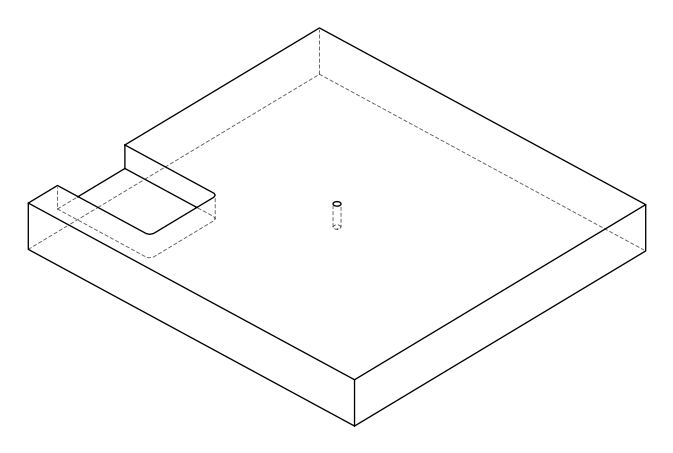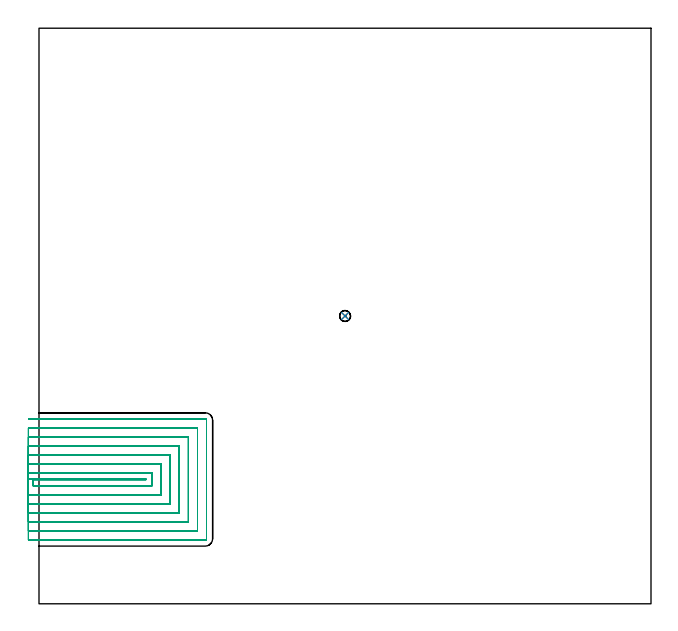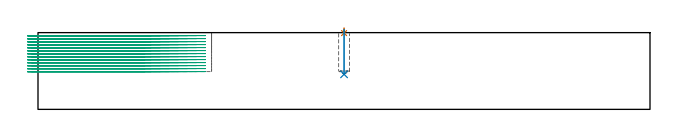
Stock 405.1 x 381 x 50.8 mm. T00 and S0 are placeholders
(PLAN: 3 operations, 2 tool changes, 63.5 min)
(1 SPOT_DRILL | STEP1POCKET | NXT0321_9005460120000 | 0.03 min | 0 mm3)
(2 DRILL_BLIND_HOLE_INTO_CENTER | STEP1POCKET | UGT0301_192 | 0.12 min | 1055 mm3)
(3 MILL_SLOT | SLOT_PARTIAL_RECTANGULAR | NXT0201_009 | Follow Part, ap 2, ae 75% | 63.33 min | 261251 mm3)
(TOOL NXT0321_9005460120000 | NC Spot Drill, 142deg, 12mm, Carbide, Uncoated | D12 PA142 FL30 Z2)
(TOOL UGT0301_192 | Twist Drill 7.2 mm | D7.2 PA118 FL66 Z2)
(TOOL NXT0201_009 | ENDMILL 8mm [2P460-0800-NA 1630] | D8 FL26 Z6)
(OP 1 SPOT_DRILL)
G17 G21 G94 G90
T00 M6
G54
G17 G0 G90 X202.6 Y190.5 S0 M3
G43 Z60.8 H0
G94 G81 G98 Z50.49 F250. R53.8
G80
M5
M2
(OP 2 DRILL_BLIND_HOLE_INTO_CENTER)
G17 G21 G94 G90
T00 M6
G54
G17 G0 G90 X202.6 Y190.5 S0 M3
G43 Z60.8 H0
G94 G81 G98 Z23.2 F250. R52.8
G80
M5
M2
(OP 3 MILL_SLOT)
G17 G21 G94 G90
T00 M6
G54
G17 G0 G90 X-7. Y82.4 S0 M3
G43 Z60.8 H1
Z48.815
G94 G1 X-4. F250.
X70.9 F500.
Y82.2
X-4.
Y78.2
X74.9
Y86.4
X-4.
X-7. F250.
Y72.2
X-4.
X80.9 F500.
Y92.4
X-4.
X-7. F250.
Y66.2
X-4.
X86.9 F500.
Y98.4
X-4.
X-7. F250.
Y60.2
X-4.
X92.9 F500.
Y104.4
X-4.
X-7. F250.
Y54.2
X-4.
X98.9 F500.
Y110.4
X-4.
X-7. F250.
Y48.2
X-4.
X104.9 F500.
Y116.4
X-4.
X-7. F250.
Y42.2
X-4.
X110.1 F500.
G3 X110.9 Y43. R0.8
G1 Y121.6
G3 X110.1 Y122.4 R0.8
G1 X-4.
X-7. F250.
G0 Y82.4 Z46.831
G1 X-4.
X70.9 F500.
Y82.2
X-4.
Y78.2
X74.9
Y86.4
X-4.
X-7. F250.
Y72.2
X-4.
X80.9 F500.
Y92.4
X-4.
X-7. F250.
Y66.2
X-4.
X86.9 F500.
Y98.4
X-4.
X-7. F250.
Y60.2
X-4.
X92.9 F500.
Y104.4
X-4.
X-7. F250.
Y54.2
X-4.
X98.9 F500.
Y110.4
X-4.
X-7. F250.
Y48.2
X-4.
X104.9 F500.
Y116.4
X-4.
X-7. F250.
Y42.2
X-4.
X110.1 F500.
G3 X110.9 Y43. R0.8
G1 Y121.6
G3 X110.1 Y122.4 R0.8
G1 X-4.
X-7. F250.
G0 Y82.4 Z44.846
G1 X-4.
X70.9 F500.
Y82.2
X-4.
Y78.2
X74.9
Y86.4
X-4.
X-7. F250.
Y72.2
X-4.
X80.9 F500.
Y92.4
X-4.
X-7. F250.
Y66.2
X-4.
X86.9 F500.
Y98.4
X-4.
X-7. F250.
Y60.2
X-4.
X92.9 F500.
Y104.4
X-4.
X-7. F250.
Y54.2
X-4.
X98.9 F500.
Y110.4
X-4.
X-7. F250.
Y48.2
X-4.
X104.9 F500.
Y116.4
X-4.
X-7. F250.
Y42.2
X-4.
X110.1 F500.
G3 X110.9 Y43. R0.8
G1 Y121.6
G3 X110.1 Y122.4 R0.8
G1 X-4.
X-7. F250.
G0 Y82.4 Z42.861
G1 X-4.
X70.9 F500.
Y82.2
X-4.
Y78.2
X74.9
Y86.4
X-4.
X-7. F250.
Y72.2
X-4.
X80.9 F500.
Y92.4
X-4.
X-7. F250.
Y66.2
X-4.
X86.9 F500.
Y98.4
X-4.
X-7. F250.
Y60.2
X-4.
X92.9 F500.
Y104.4
X-4.
X-7. F250.
Y54.2
X-4.
X98.9 F500.
Y110.4
X-4.
X-7. F250.
Y48.2
X-4.
X104.9 F500.
Y116.4
X-4.
X-7. F250.
Y42.2
X-4.
X110.1 F500.
G3 X110.9 Y43. R0.8
G1 Y121.6
G3 X110.1 Y122.4 R0.8
G1 X-4.
X-7. F250.
G0 Y82.4 Z40.877
G1 X-4.
X70.9 F500.
Y82.2
X-4.
Y78.2
X74.9
Y86.4
X-4.
X-7. F250.
Y72.2
X-4.
X80.9 F500.
Y92.4
X-4.
X-7. F250.
Y66.2
X-4.
X86.9 F500.
Y98.4
X-4.
X-7. F250.
Y60.2
X-4.
X92.9 F500.
Y104.4
X-4.
X-7. F250.
Y54.2
X-4.
X98.9 F500.
Y110.4
X-4.
X-7. F250.
Y48.2
X-4.
X104.9 F500.
Y116.4
X-4.
X-7. F250.
Y42.2
X-4.
X110.1 F500.
G3 X110.9 Y43. R0.8
G1 Y121.6
G3 X110.1 Y122.4 R0.8
G1 X-4.
X-7. F250.
G0 Y82.4 Z38.892
G1 X-4.
X70.9 F500.
Y82.2
X-4.
Y78.2
X74.9
Y86.4
X-4.
X-7. F250.
Y72.2
X-4.
X80.9 F500.
Y92.4
X-4.
X-7. F250.
Y66.2
X-4.
X86.9 F500.
Y98.4
X-4.
X-7. F250.
Y60.2
X-4.
X92.9 F500.
Y104.4
X-4.
X-7. F250.
Y54.2
X-4.
X98.9 F500.
Y110.4
X-4.
X-7. F250.
Y48.2
X-4.
X104.9 F500.
Y116.4
X-4.
X-7. F250.
Y42.2
X-4.
X110.1 F500.
G3 X110.9 Y43. R0.8
G1 Y121.6
G3 X110.1 Y122.4 R0.8
G1 X-4.
X-7. F250.
G0 Y82.4 Z36.908
G1 X-4.
X70.9 F500.
Y82.2
X-4.
Y78.2
X74.9
Y86.4
X-4.
X-7. F250.
Y72.2
X-4.
X80.9 F500.
Y92.4
X-4.
X-7. F250.
Y66.2
X-4.
X86.9 F500.
Y98.4
X-4.
X-7. F250.
Y60.2
X-4.
X92.9 F500.
Y104.4
X-4.
X-7. F250.
Y54.2
X-4.
X98.9 F500.
Y110.4
X-4.
X-7. F250.
Y48.2
X-4.
X104.9 F500.
Y116.4
X-4.
X-7. F250.
Y42.2
X-4.
X110.1 F500.
G3 X110.9 Y43. R0.8
G1 Y121.6
G3 X110.1 Y122.4 R0.8
G1 X-4.
X-7. F250.
G0 Y82.4 Z34.923
G1 X-4.
X70.9 F500.
Y82.2
X-4.
Y78.2
X74.9
Y86.4
X-4.
X-7. F250.
Y72.2
X-4.
X80.9 F500.
Y92.4
X-4.
X-7. F250.
Y66.2
X-4.
X86.9 F500.
Y98.4
X-4.
X-7. F250.
Y60.2
X-4.
X92.9 F500.
Y104.4
X-4.
X-7. F250.
Y54.2
X-4.
X98.9 F500.
Y110.4
X-4.
X-7. F250.
Y48.2
X-4.
X104.9 F500.
Y116.4
X-4.
X-7. F250.
Y42.2
X-4.
X110.1 F500.
G3 X110.9 Y43. R0.8
G1 Y121.6
G3 X110.1 Y122.4 R0.8
G1 X-4.
X-7. F250.
G0 Y82.4 Z32.938
G1 X-4.
X70.9 F500.
Y82.2
X-4.
Y78.2
X74.9
Y86.4
X-4.
X-7. F250.
Y72.2
X-4.
X80.9 F500.
Y92.4
X-4.
X-7. F250.
Y66.2
X-4.
X86.9 F500.
Y98.4
X-4.
X-7. F250.
Y60.2
X-4.
X92.9 F500.
Y104.4
X-4.
X-7. F250.
Y54.2
X-4.
X98.9 F500.
Y110.4
X-4.
X-7. F250.
Y48.2
X-4.
X104.9 F500.
Y116.4
X-4.
X-7. F250.
Y42.2
X-4.
X110.1 F500.
G3 X110.9 Y43. R0.8
G1 Y121.6
G3 X110.1 Y122.4 R0.8
G1 X-4.
X-7. F250.
G0 Y82.4 Z30.954
G1 X-4.
X70.9 F500.
Y82.2
X-4.
Y78.2
X74.9
Y86.4
X-4.
X-7. F250.
Y72.2
X-4.
X80.9 F500.
Y92.4
X-4.
X-7. F250.
Y66.2
X-4.
X86.9 F500.
Y98.4
X-4.
X-7. F250.
Y60.2
X-4.
X92.9 F500.
Y104.4
X-4.
X-7. F250.
Y54.2
X-4.
X98.9 F500.
Y110.4
X-4.
X-7. F250.
Y48.2
X-4.
X104.9 F500.
Y116.4
X-4.
X-7. F250.
Y42.2
X-4.
X110.1 F500.
G3 X110.9 Y43. R0.8
G1 Y121.6
G3 X110.1 Y122.4 R0.8
G1 X-4.
X-7. F250.
G0 Y82.4 Z28.969
G1 X-4.
X70.9 F500.
Y82.2
X-4.
Y78.2
X74.9
Y86.4
X-4.
X-7. F250.
Y72.2
X-4.
X80.9 F500.
Y92.4
X-4.
X-7. F250.
Y66.2
X-4.
X86.9 F500.
Y98.4
X-4.
X-7. F250.
Y60.2
X-4.
X92.9 F500.
Y104.4
X-4.
X-7. F250.
Y54.2
X-4.
X98.9 F500.
Y110.4
X-4.
X-7. F250.
Y48.2
X-4.
X104.9 F500.
Y116.4
X-4.
X-7. F250.
Y42.2
X-4.
X110.1 F500.
G3 X110.9 Y43. R0.8
G1 Y121.6
G3 X110.1 Y122.4 R0.8
G1 X-4.
X-7. F250.
G0 Y82.4 Z26.985
G1 X-4.
X70.9 F500.
Y82.2
X-4.
Y78.2
X74.9
Y86.4
X-4.
X-7. F250.
Y72.2
X-4.
X80.9 F500.
Y92.4
X-4.
X-7. F250.
Y66.2
X-4.
X86.9 F500.
Y98.4
X-4.
X-7. F250.
Y60.2
X-4.
X92.9 F500.
Y104.4
X-4.
X-7. F250.
Y54.2
X-4.
X98.9 F500.
Y110.4
X-4.
X-7. F250.
Y48.2
X-4.
X104.9 F500.
Y116.4
X-4.
X-7. F250.
Y42.2
X-4.
X110.1 F500.
G3 X110.9 Y43. R0.8
G1 Y121.6
G3 X110.1 Y122.4 R0.8
G1 X-4.
X-7. F250.
G0 Y82.4 Z25.
G1 X-4.
X70.9 F500.
Y82.2
X-4.
Y78.2
X74.9
Y86.4
X-4.
X-7. F250.
Y72.2
X-4.
X80.9 F500.
Y92.4
X-4.
X-7. F250.
Y66.2
X-4.
X86.9 F500.
Y98.4
X-4.
X-7. F250.
Y60.2
X-4.
X92.9 F500.
Y104.4
X-4.
X-7. F250.
Y54.2
X-4.
X98.9 F500.
Y110.4
X-4.
X-7. F250.
Y48.2
X-4.
X104.9 F500.
Y116.4
X-4.
X-7. F250.
Y42.2
X-4.
X110.1 F500.
G3 X110.9 Y43. R0.8
G1 Y121.6
G3 X110.1 Y122.4 R0.8
G1 X-4.
X-7. F250.
G0 Z60.8
M5
M2
